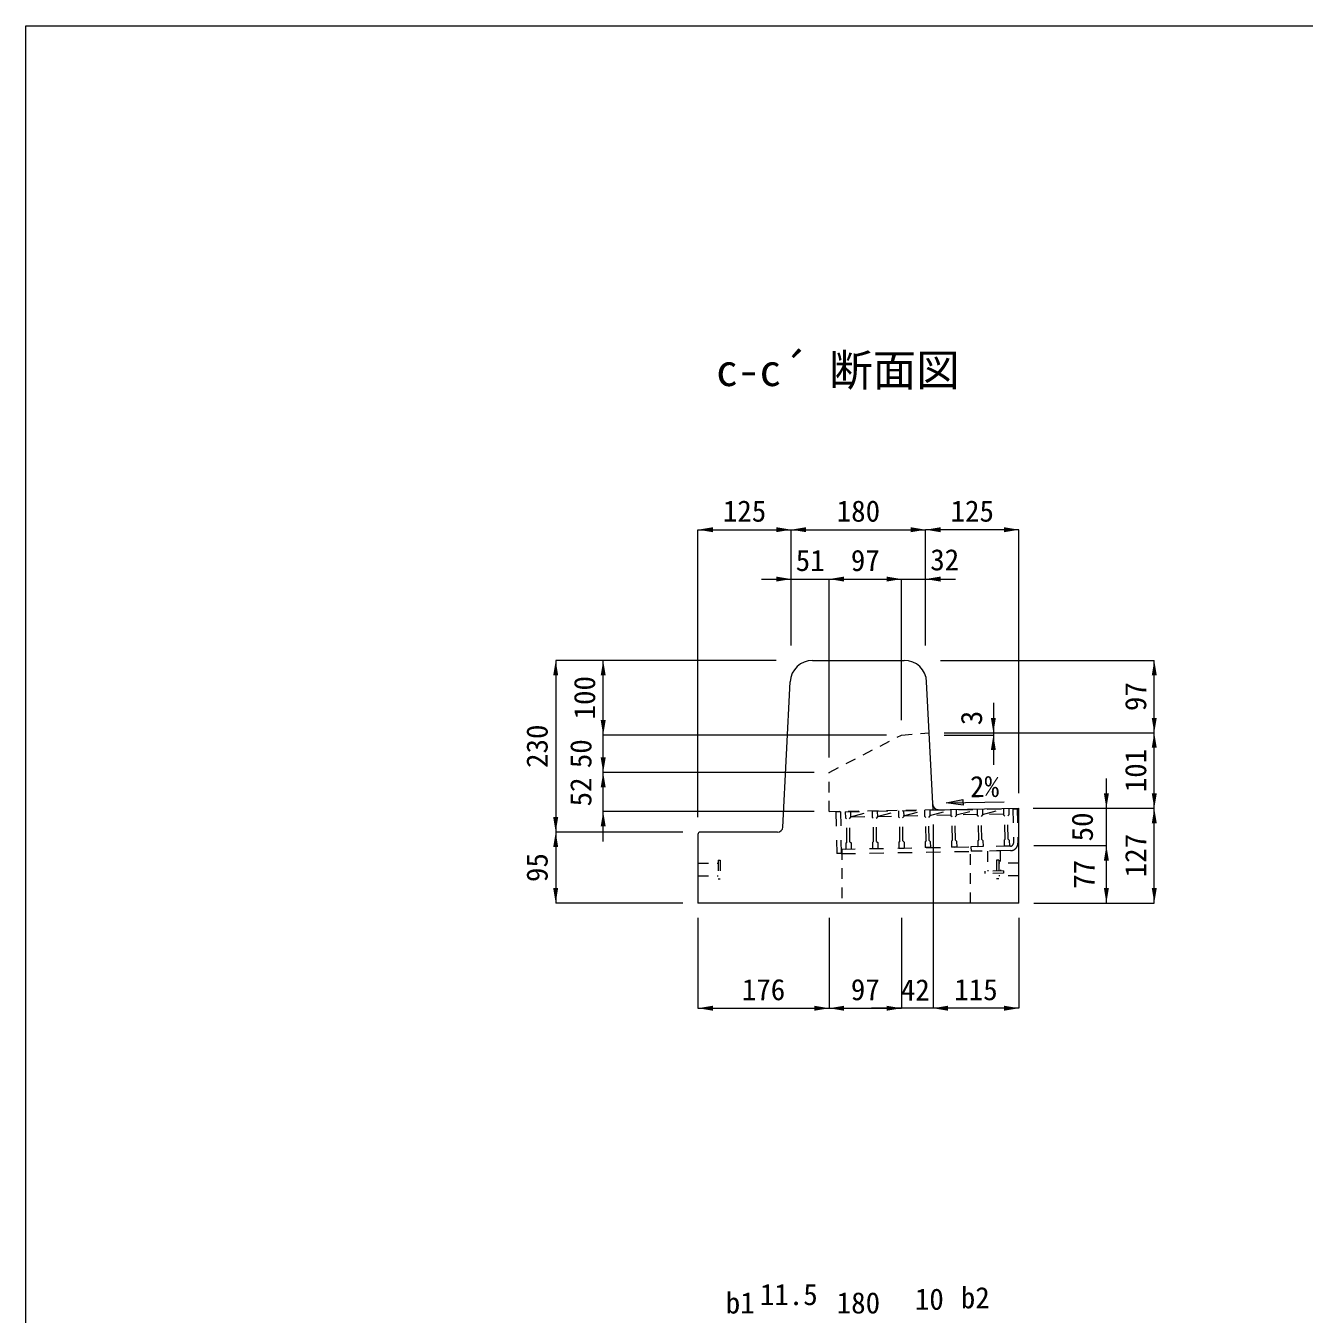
# Model space of a CAD drawing. Units: millimetres at full size. Extents: x 5964 to 125098, y -10801 to 28073.
# Drawn here: x 17762 to 19474, y 9124 to 10850 of the extents above; entities that cross this region are included whole.
import ezdxf
from ezdxf.enums import TextEntityAlignment as Align

# ---------------------------------------------------------------- set-up
doc = ezdxf.new("R2010")
doc.units = ezdxf.units.MM
doc.header["$LTSCALE"] = 19
doc.linetypes.add('USER1', pattern=[1.35, 0.75, -0.6])
doc.linetypes.add('USER3', pattern=[2, 1, -1])
for name, color, linetype, lineweight in [('0_2', 7, 'Continuous', 20), ('インサート', 3, 'USER1', 9), ('グレーチング', 7, 'USER1', 5), ('寸法引出', 7, 'Continuous', 9), ('寸法線', 7, 'Continuous', 9), ('本体', 2, 'Continuous', 9), ('枠', 5, 'Continuous', 5)]:
    doc.layers.add(name, color=color, linetype=linetype, lineweight=lineweight)
doc.styles.add('ＭＳ ゴシック', font='')
doc.styles.get('ＭＳ ゴシック').set_extended_font_data('MS Gothic')

# ---------------------------------------------------------------- blocks, each defined once
blk = doc.blocks.new('filled_arrow')
at = {"color": 0, "linetype": 'Continuous', "lineweight": -2}
blk.add_solid([(7.5, 1.25), (0, 0), (7.5, -1.25)], dxfattribs=at)

msp = doc.modelspace()

# ---------------------------------------------------------------- hatches: boundary and pattern name
at = {"layer": '寸法引出'}
msp.add_hatch(color=256, dxfattribs=at).paths.add_polyline_path([(19017.03, 9813.51), (19017.16, 9806.01), (18994.6, 9809.37)])

# ---------------------------------------------------------------- linework, layer by layer
at = {"layer": 'インサート'}
for p, q in [((19066.9, 9744.92), (19049.9, 9744.62)), ((19049.9, 9744.62), (19050.37, 9717.63)), ((19066.9, 9744.92), (19067.37, 9717.92)), ((18662.03, 9728.51), (18689.03, 9728.51)), ((18689.03, 9732.51), (18689.03, 9707.51)), ((18689.03, 9732.51), (18692.03, 9732.51)), ((18692.03, 9732.51), (18692.03, 9707.51)), ((19071.37, 9717.99), (19046.37, 9717.56)), ((19046.37, 9717.56), (19046.42, 9714.56)), ((19065.03, 9732.51), (19062.03, 9732.51)), ((19065.03, 9732.51), (19062.03, 9732.51)), ((19062.03, 9732.51), (19062.03, 9707.51)), ((19065.03, 9732.51), (19065.03, 9707.51)), ((19092.03, 9728.51), (19065.03, 9728.51)), ((19071.37, 9717.99), (19071.42, 9714.99)), ((18662.03, 9711.51), (18689.03, 9711.51)), ((18689.03, 9707.51), (18692.03, 9707.51)), ((19071.42, 9714.99), (19046.42, 9714.56)), ((19065.03, 9707.51), (19062.03, 9707.51)), ((19092.03, 9711.51), (19065.03, 9711.51))]:
    msp.add_line(p, q, dxfattribs=at)
at = {"layer": 'グレーチング', "linetype": 'USER3'}
for p, q in [((18852.96, 9797.23), (18846.96, 9797.12)), ((18846.96, 9797.12), (18847.93, 9741.13)), ((18852.96, 9797.23), (18853.93, 9741.24)), ((18859.45, 9797.34), (19078.42, 9801.15)), ((18859.45, 9797.34), (18859.59, 9789.34)), ((18861.12, 9787.87), (18859.59, 9789.34)), ((18861.66, 9756.87), (18861.12, 9787.87)), ((18865.12, 9787.94), (18866.59, 9789.46)), ((18865.66, 9756.94), (18865.12, 9787.94)), ((18866.45, 9797.46), (18866.59, 9789.46)), ((18866.58, 9790.46), (18895.25, 9797.96)), ((18866.58, 9790.46), (18895.37, 9790.96)), ((18895.25, 9797.96), (18895.39, 9789.96)), ((18896.91, 9788.49), (18895.39, 9789.96)), ((18897.45, 9757.5), (18896.91, 9788.49)), ((18900.91, 9788.56), (18902.39, 9790.09)), ((18901.45, 9757.57), (18900.91, 9788.56)), ((18902.25, 9798.09), (18902.39, 9790.09)), ((18902.37, 9791.09), (18930.54, 9798.58)), ((18902.37, 9791.09), (18930.67, 9791.58)), ((18930.54, 9798.58), (18930.68, 9790.58)), ((18932.21, 9789.1), (18930.68, 9790.58)), ((18932.75, 9758.11), (18932.21, 9789.1)), ((18936.21, 9789.17), (18937.68, 9790.7)), ((18936.75, 9758.18), (18936.21, 9789.17)), ((18937.54, 9798.7), (18937.68, 9790.7)), ((18937.66, 9791.7), (18965.84, 9799.19)), ((18937.66, 9791.7), (18965.96, 9792.19)), ((18965.54, 9799.19), (18965.68, 9791.19)), ((18967.2, 9789.71), (18965.68, 9791.19)), ((18967.74, 9758.72), (18967.2, 9789.71)), ((18971.2, 9789.78), (18972.68, 9791.31)), ((18971.74, 9758.79), (18971.2, 9789.78)), ((18972.54, 9799.31), (18972.68, 9791.31)), ((18972.66, 9792.31), (19000.83, 9799.8)), ((19000.96, 9792.8), (18972.66, 9792.31)), ((19000.83, 9799.8), (19000.97, 9791.8)), ((19002.5, 9790.33), (19000.97, 9791.8)), ((19003.04, 9759.33), (19002.5, 9790.33)), ((19006.5, 9790.4), (19007.97, 9791.92)), ((19007.04, 9759.4), (19006.5, 9790.4)), ((19007.83, 9799.92), (19007.97, 9791.92)), ((19007.95, 9792.92), (19036.13, 9800.41)), ((19036.25, 9793.41), (19007.95, 9792.92)), ((19036.13, 9800.41), (19036.27, 9792.41)), ((19037.79, 9790.94), (19036.27, 9792.41)), ((19038.33, 9759.94), (19037.79, 9790.94)), ((19041.79, 9791.01), (19043.27, 9792.53)), ((19042.33, 9760.01), (19041.79, 9791.01)), ((19043.13, 9800.53), (19043.27, 9792.53)), ((19043.25, 9793.53), (19071.42, 9801.02)), ((19071.54, 9794.03), (19043.25, 9793.53)), ((19071.42, 9801.02), (19071.56, 9793.03)), ((19073.09, 9791.55), (19071.56, 9793.03)), ((19073.63, 9760.56), (19073.09, 9791.55)), ((19077.09, 9791.62), (19078.56, 9793.15)), ((19077.63, 9760.63), (19077.09, 9791.62)), ((19078.42, 9801.15), (19078.56, 9793.15)), ((19083.92, 9801.24), (19089.92, 9801.35)), ((19083.92, 9801.24), (19084.72, 9755.25)), ((19089.92, 9801.35), (19090.72, 9755.35)), ((19089.92, 9801.35), (19090.72, 9755.35)), ((18861.66, 9756.87), (18860.18, 9755.35)), ((18860.18, 9755.35), (18860.32, 9747.35)), ((18865.66, 9756.94), (18867.18, 9755.47)), ((18867.18, 9755.47), (18867.32, 9747.47)), ((18897.45, 9757.5), (18895.98, 9755.97)), ((18895.98, 9755.97), (18896.12, 9747.97)), ((18901.45, 9757.57), (18902.98, 9756.09)), ((18902.98, 9756.09), (18903.12, 9748.09)), ((18932.75, 9758.11), (18931.27, 9756.58)), ((18931.27, 9756.58), (18931.41, 9748.58)), ((18936.75, 9758.18), (18938.27, 9756.7)), ((18938.27, 9756.7), (18938.41, 9748.71)), ((18967.74, 9758.72), (18966.27, 9757.19)), ((18966.27, 9757.19), (18966.41, 9749.19)), ((18971.74, 9758.79), (18973.27, 9757.31)), ((18973.27, 9757.31), (18973.41, 9749.31)), ((19003.04, 9759.33), (19001.56, 9757.8)), ((19001.56, 9757.8), (19001.7, 9749.81)), ((19007.04, 9759.4), (19008.56, 9757.93)), ((19008.56, 9757.93), (19008.7, 9749.93)), ((19038.33, 9759.94), (19036.86, 9758.42)), ((19036.86, 9758.42), (19037, 9750.42)), ((19042.33, 9760.01), (19043.86, 9758.54)), ((19043.86, 9758.54), (19044, 9750.54)), ((19073.63, 9760.56), (19072.15, 9759.03)), ((19072.15, 9759.03), (19072.29, 9751.03)), ((19077.63, 9760.63), (19079.15, 9759.15)), ((19079.15, 9759.15), (19079.29, 9751.15)), ((18853.93, 9741.24), (18847.93, 9741.13)), ((18853.82, 9747.24), (19027.8, 9750.26)), ((18853.93, 9741.24), (19027.9, 9744.26)), ((18860.32, 9747.35), (18867.32, 9747.47)), ((18896.12, 9747.97), (18903.12, 9748.09)), ((18931.41, 9748.58), (18938.41, 9748.71)), ((18973.41, 9749.31), (18966.41, 9749.19)), ((19008.7, 9749.93), (19001.7, 9749.81)), ((19080.79, 9751.18), (19027.8, 9750.26)), ((19027.8, 9750.26), (19027.9, 9744.26)), ((19080.89, 9745.18), (19027.9, 9744.26)), ((19044, 9750.54), (19037, 9750.42)), ((19079.29, 9751.15), (19072.29, 9751.03))]:
    msp.add_line(p, q, dxfattribs=at)
for radius, start, end in [(4, 270.99562, 0.99536), (10, 270.99553, 0.99532)]:
    msp.add_arc((19080.72, 9755.18), radius, start, end, dxfattribs=at)
at = {"layer": '寸法引出'}
msp.add_line((18994.6, 9809.37), (19072.17, 9810.71), dxfattribs=at)
at = {"layer": '寸法引出', "lineweight": 13}
msp.add_lwpolyline([(19017.03, 9813.51), (19017.16, 9806.01), (18994.6, 9809.37)], close=True, dxfattribs=at)
at = {"layer": '寸法線'}
for p, q in [((18662.03, 10175.06), (18787.03, 10175.06)), ((18662.03, 9790.01), (18662.03, 10175.06)), ((18787.03, 10175.06), (18967.03, 10175.06)), ((18787.03, 10020.01), (18787.03, 10175.06)), ((18787.03, 10020.01), (18787.03, 10175.06)), ((18967.03, 10020.01), (18967.03, 10175.06)), ((19092.03, 10175.06), (18967.03, 10175.06)), ((18967.03, 10020.01), (18967.03, 10175.06)), ((19092.03, 9822.01), (19092.03, 10175.06)), ((18747.03, 10108.94), (18877.84, 10108.94)), ((18787.03, 10020.01), (18787.03, 10108.94)), ((18837.84, 9870.01), (18837.84, 10108.94)), ((18837.84, 10108.94), (18934.73, 10108.94)), ((18837.84, 9870.01), (18837.84, 10108.94)), ((18894.73, 10108.94), (19007.03, 10108.94)), ((18934.73, 9920.01), (18934.73, 10108.94)), ((18934.73, 9920.01), (18934.73, 10108.94)), ((18967.03, 10020.01), (18967.03, 10108.94)), ((18471.53, 10000.01), (18471.53, 9770.01)), ((18767.03, 10000.01), (18471.53, 10000.01)), ((18535.16, 9900.01), (18535.16, 10000.01)), ((18767.03, 10000.01), (18535.16, 10000.01)), ((18987.03, 10000.01), (19273.36, 10000.01)), ((19273.36, 9903.01), (19273.36, 10000.01)), ((19057.82, 9943.01), (19057.82, 9860.01)), ((18535.16, 9810.01), (18535.16, 9940.01)), ((18914.73, 9900.01), (18535.16, 9900.01)), ((18914.73, 9900.01), (18535.16, 9900.01)), ((18535.16, 9757.59), (18535.16, 9890.01)), ((18991.88, 9903.01), (19057.82, 9903.01)), ((18991.88, 9903.01), (19273.36, 9903.01)), ((18991.88, 9903.01), (19273.36, 9903.01)), ((18992.03, 9900.01), (19057.82, 9900.01)), ((19273.36, 9801.99), (19273.36, 9903.01)), ((18817.84, 9850.01), (18535.16, 9850.01)), ((18817.84, 9850.01), (18535.16, 9850.01)), ((19209.23, 9711.89), (19209.23, 9841.99)), ((18817.84, 9797.59), (18535.16, 9797.59)), ((19110.95, 9801.99), (19209.23, 9801.99)), ((19110.95, 9801.99), (19273.36, 9801.99)), ((19110.95, 9801.99), (19273.36, 9801.99)), ((19273.36, 9675.01), (19273.36, 9801.99)), ((18642.03, 9770.01), (18471.53, 9770.01)), ((18471.53, 9770.01), (18471.53, 9675.01)), ((18642.03, 9770.01), (18471.53, 9770.01)), ((18977.03, 9780.01), (18977.03, 9534.09)), ((18977.03, 9780.01), (18977.03, 9534.09)), ((19111.82, 9751.89), (19209.23, 9751.89)), ((19111.82, 9751.89), (19209.23, 9751.89)), ((19209.23, 9675.01), (19209.23, 9751.89)), ((18642.03, 9675.01), (18471.53, 9675.01)), ((19112.03, 9675.01), (19209.23, 9675.01)), ((19112.03, 9675.01), (19273.36, 9675.01)), ((18662.03, 9655.01), (18662.03, 9534.09)), ((18837.84, 9655.01), (18837.84, 9534.09)), ((18837.84, 9655.01), (18837.84, 9534.09)), ((18934.73, 9655.01), (18934.73, 9534.09)), ((18934.73, 9655.01), (18934.73, 9534.09)), ((19092.03, 9655.01), (19092.03, 9534.09)), ((18662.03, 9534.09), (18837.84, 9534.09)), ((18837.84, 9534.09), (18934.73, 9534.09)), ((19017.03, 9534.09), (18894.73, 9534.09)), ((19092.03, 9534.09), (18977.03, 9534.09))]:
    msp.add_line(p, q, dxfattribs=at)
at = {"layer": '本体', "lineweight": 20}
for p, q in [((18815.56, 10000.01), (18938.49, 10000.01)), ((18775.86, 9776.66), (18785.6, 9971.5)), ((18971.88, 9903.01), (18968.45, 9971.5)), ((18977.03, 9800.01), (18971.88, 9903.01)), ((18977.03, 9800.01), (19092.03, 9802.01)), ((19092.03, 9675.01), (19092.03, 9802.01)), ((18768.87, 9770.01), (18665.03, 9770.01)), ((18662.03, 9767.01), (18662.03, 9675.01)), ((19092.03, 9675.01), (18662.03, 9675.01))]:
    msp.add_line(p, q, dxfattribs=at)
at = {"layer": '本体', "linetype": 'USER1'}
for p, q in [((18837.84, 9850.01), (18934.73, 9900.01)), ((18934.73, 9900.01), (18971.88, 9903.01)), ((18837.84, 9797.59), (18837.84, 9850.01)), ((18837.84, 9797.59), (18983.8, 9800.13)), ((18854.96, 9747.26), (18854.96, 9675.01)), ((19027.03, 9675.01), (19027.03, 9750.25))]:
    msp.add_line(p, q, dxfattribs=at)
at = {"layer": '本体', "lineweight": 20}
for centre, radius, start, end in [((18815.56, 9970.01), 30, 90, 177.13799), ((18938.49, 9970.01), 30, 2.8622, 90), ((18983.68, 9807.12), 7, 182.86321, 270.99523), ((18665.03, 9767.01), 3, 90, 180), ((18768.87, 9777.01), 7, 270, 357.13799)]:
    msp.add_arc(centre, radius, start, end, dxfattribs=at)
at = {"layer": '枠', "lineweight": 20}
for p, q in [((17761.67, 10850.09), (23361.67, 10850.09)), ((17761.67, 6990.09), (17761.67, 10850.09))]:
    msp.add_line(p, q, dxfattribs=at)

# ---------------------------------------------------------------- block references
at = {"layer": '寸法線', "xscale": 2.67, "yscale": 2.67}
for p in [(18662.03, 10175.06), (18787.03, 10175.06), (18967.03, 10175.06), (18837.84, 10108.94), (18837.84, 10108.94), (18967.03, 10108.94), (18662.03, 9534.09), (18837.84, 9534.09), (18977.03, 9534.09), (18977.03, 9534.09)]:
    msp.add_blockref('filled_arrow', p, dxfattribs=at)
for p, rotation in [((18787.03, 10175.06), 180), ((18967.03, 10175.06), 180), ((19092.03, 10175.06), 180), ((18787.03, 10108.94), 180), ((18934.73, 10108.94), 180), ((18934.73, 10108.94), 180), ((18471.53, 10000.01), 270), ((18535.16, 10000.01), 270), ((19273.36, 10000.01), 270), ((18535.16, 9900.01), 90), ((18535.16, 9900.01), 90), ((19057.82, 9903.01), 90), ((19273.36, 9903.01), 90), ((19057.82, 9900.01), 270), ((19273.36, 9903.01), 270), ((18535.16, 9850.01), 90), ((18535.16, 9850.01), 270), ((19209.23, 9801.99), 90), ((19273.36, 9801.99), 90), ((18471.53, 9770.01), 90), ((18535.16, 9797.59), 270), ((19273.36, 9801.99), 270), ((18471.53, 9770.01), 270), ((19209.23, 9751.89), 270), ((19209.23, 9751.89), 270), ((18471.53, 9675.01), 90), ((19209.23, 9675.01), 90), ((19273.36, 9675.01), 90), ((18837.84, 9534.09), 180), ((18934.73, 9534.09), 180), ((18934.73, 9534.09), 180), ((19092.03, 9534.09), 180)]:
    msp.add_blockref('filled_arrow', p, dxfattribs=dict(at, rotation=rotation))

# ---------------------------------------------------------------- texts
at = {"layer": '0_2', "style": 'ＭＳ ゴシック'}
msp.add_text('c-c´ 断面図', height=42.72, dxfattribs=at).set_placement((18686.47, 10354.71), align=Align.BOTTOM_LEFT)
msp.add_text('2%', height=28.48, rotation=1, dxfattribs=at).set_placement((19046, 9831.17), align=Align.MIDDLE_CENTER)
at = {"layer": '寸法線', "style": 'ＭＳ ゴシック'}
for s, p in [('125', (18724.53, 10200.06)), ('180', (18877.03, 10200.06)), ('125', (19029.53, 10200.06)), ('32', (18992.68, 10134.83)), ('51', (18812.43, 10133.94)), ('97', (18886.28, 10133.94)), ('176', (18749.93, 9559.09)), ('97', (18886.28, 9559.09)), ('42', (18953.3, 9558.67)), ('115', (19034.53, 9559.09)), ('b1', (18718.78, 9139.45)), ('11.5', (18783.81, 9150.67)), ('180', (18877.03, 9139.45)), ('10', (18972.03, 9144.45)), ('b2', (19033.63, 9146.36))]:
    msp.add_text(s, height=28.48, dxfattribs=at).set_placement(p, align=Align.MIDDLE_CENTER)
for s, p in [('100', (18510.16, 9950.01)), ('97', (19248.36, 9951.51)), ('3', (19028.43, 9922.88)), ('230', (18446.53, 9885.01)), ('50', (18505.16, 9875.01)), ('101', (19248.36, 9852.5)), ('52', (18505.16, 9823.8)), ('50', (19176.88, 9776.94)), ('127', (19248.36, 9738.5)), ('95', (18446.53, 9722.51)), ('77', (19179.22, 9713.45))]:
    msp.add_text(s, height=28.48, rotation=90, dxfattribs=at).set_placement(p, align=Align.MIDDLE_CENTER)

doc.saveas('drawing.dxf')
